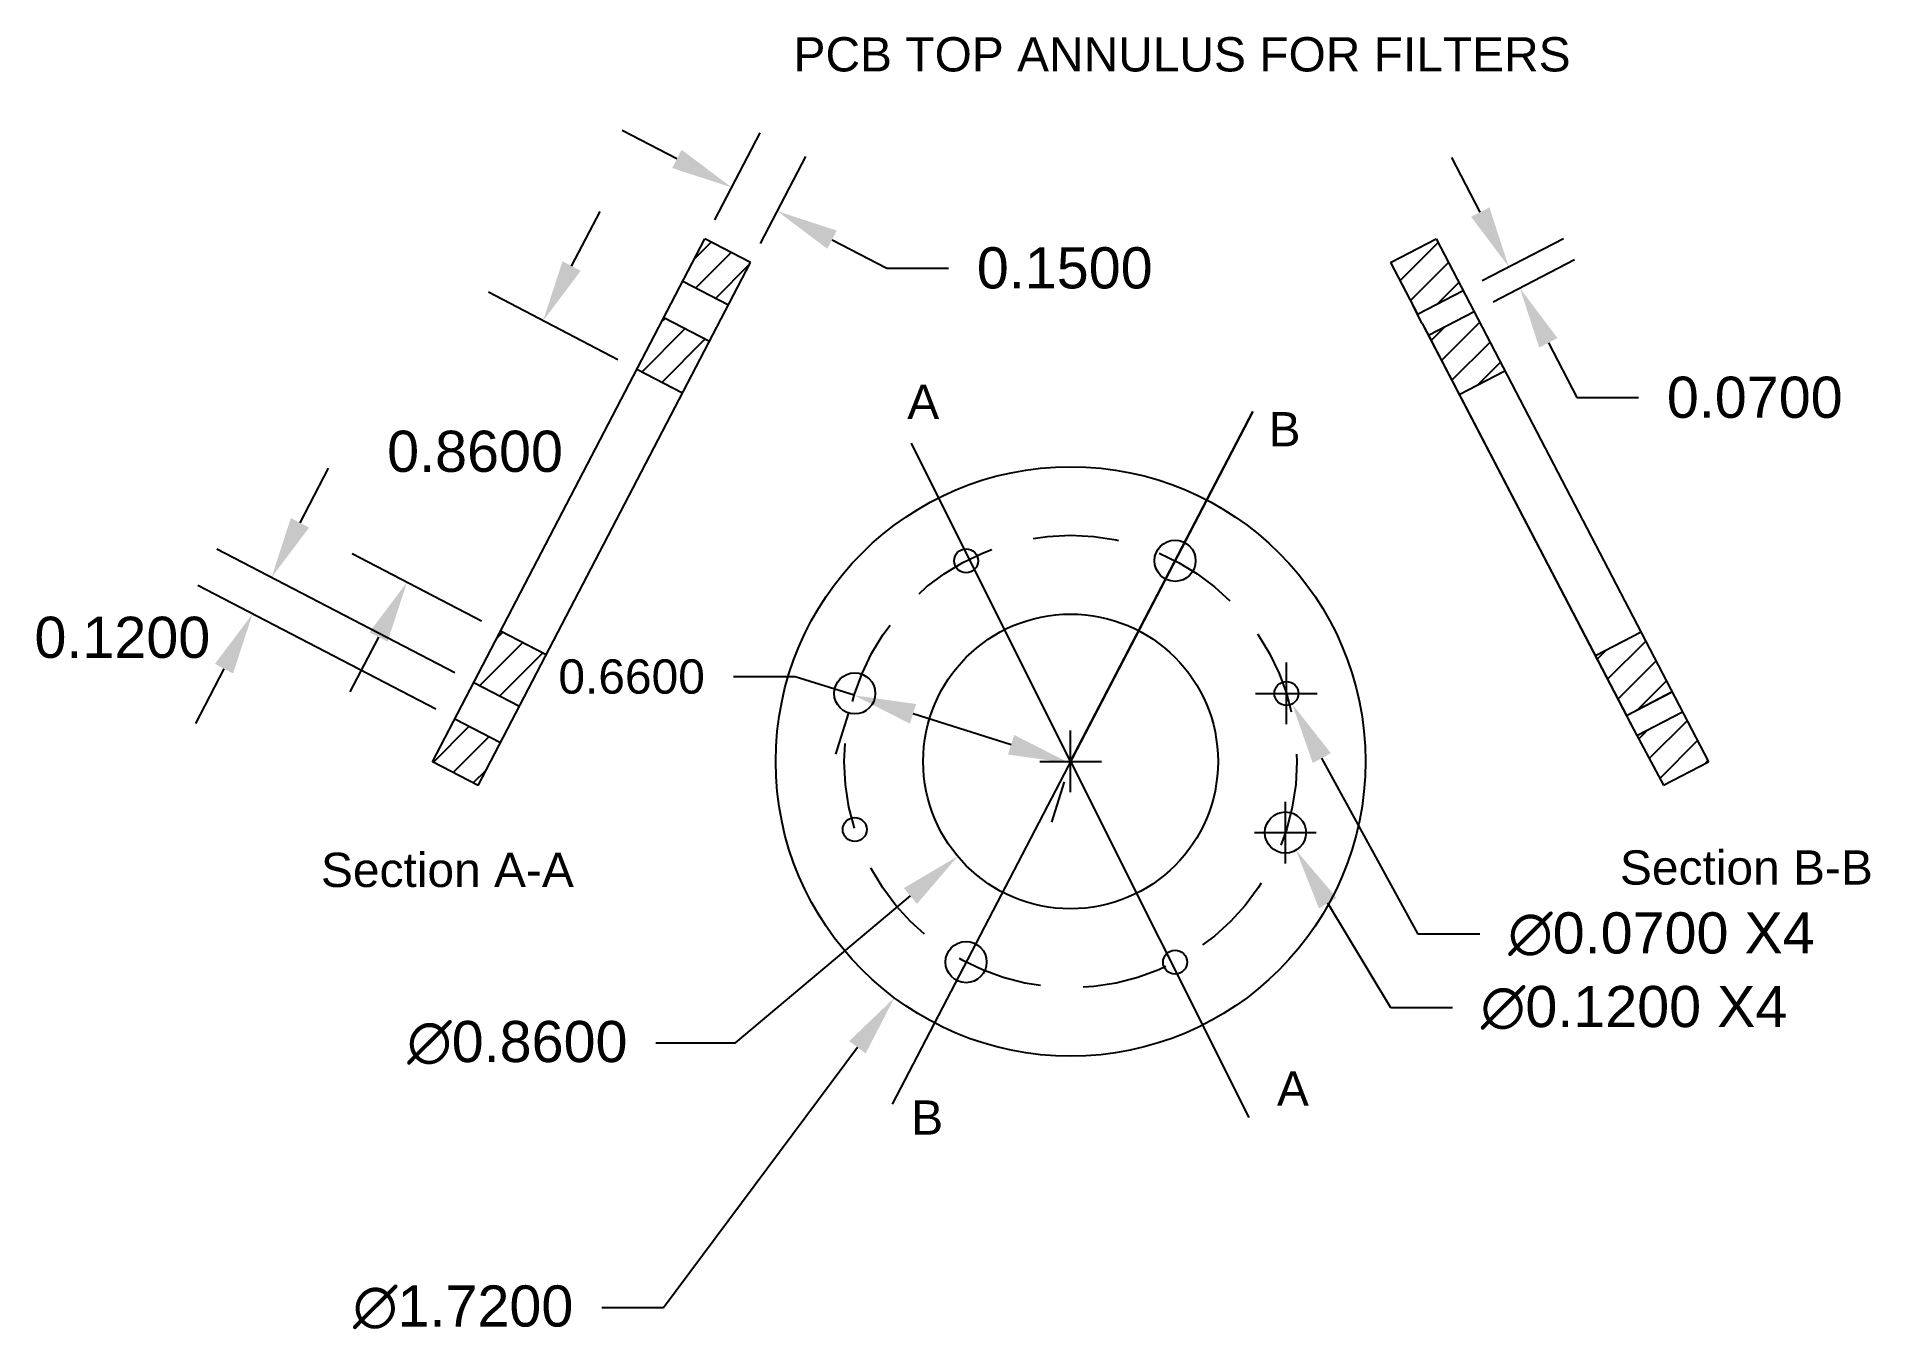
# Model space of a CAD drawing. Header units: inches. Extents: x -3.02 to 2.33, y -1.67 to 2.11.
import ezdxf

# ---------------------------------------------------------------- set-up
doc = ezdxf.new("R2010")
doc.units = ezdxf.units.IN
doc.header["$MEASUREMENT"] = 0
doc.linetypes.add('DASHED2', pattern=[0.375, 0.25, -0.125])
doc.layers.add('Guide', color=7, linetype='DASHED2')
doc.styles.get("Standard").update_dxf_attribs({"font": 'arial.ttf'})
doc.dimstyles.get("Standard").update_dxf_attribs({"dimtxt": 0.12, "dimasz": 0.18, "dimexe": 0.18, "dimexo": 0.0625, "dimgap": 0.09, "dimtad": 0, "dimtih": 1, "dimtoh": 1, "dimdec": 4, "dimzin": 0, "dimdsep": 46, "dimtxsty": 'Standard', "dimcen": 0.09, "dimazin": 0, "dimtfac": 1, "dimtdec": 4, "dimtofl": 0, "dimtmove": 0, "dimatfit": 3, "dimfxl": 1, "dimtolj": 1, "dimtzin": 0, "dimarcsym": 0})

# ---------------------------------------------------------------- blocks, each defined once
blk = doc.blocks.new('*D4')
at = {"color": 0, "lineweight": -2, "transparency": 16777216}
for p, q in [((0, -0.09), (0, 0.09)), ((-0.09, 0), (0.09, 0)), ((-0.977, -0.821), (-0.467, -0.3924)), ((-1.2094, -0.821), (-0.977, -0.821))]:
    blk.add_line(p, q, dxfattribs=at)
at = {"color": 0, "transparency": 16777216}
blk.add_solid([(-0.4863, -0.3695), (-0.4477, -0.4154), (-0.3292, -0.2766)], dxfattribs=at)
at = {"layer": 'Defpoints', "color": 0, "transparency": 16777216}
for p in [(0.3292, 0.2766), (-0.3292, -0.2766)]:
    blk.add_point(p, dxfattribs=at)
at = {"color": 0, "transparency": 16777216, "insert": (-1.6135, -0.821), "char_height": 0.12, "attachment_point": 5}
blk.add_mtext('\\A1;∅0.8600', dxfattribs=at)
blk = doc.blocks.new('*D13')
at = {"color": 0, "lineweight": -2, "transparency": 16777216}
for p, q in [((-1.148, 1.7578), (-1.3077, 1.8409)), ((-1.0376, 1.5802), (-0.9053, 1.8344)), ((-0.9046, 1.5109), (-0.7722, 1.7651)), ((-0.6957, 1.5223), (-0.536, 1.4392)), ((-0.536, 1.4392), (-0.356, 1.4392))]:
    blk.add_line(p, q, dxfattribs=at)
at = {"color": 0, "transparency": 16777216}
for points in [[(-1.1342, 1.7844), (-1.1619, 1.7312), (-0.9884, 1.6747)], [(-0.6818, 1.5489), (-0.7095, 1.4957), (-0.8553, 1.6055)]]:
    blk.add_solid(points, dxfattribs=at)
at = {"layer": 'Defpoints', "color": 0, "transparency": 16777216}
for p in [(-0.8553, 1.6055), (-1.0665, 1.5247), (-0.9334, 1.4555)]:
    blk.add_point(p, dxfattribs=at)
at = {"color": 0, "transparency": 16777216, "insert": (-0.0171, 1.4392), "char_height": 0.12, "attachment_point": 5}
blk.add_mtext('\\A1;0.1500', dxfattribs=at)
blk = doc.blocks.new('*D15')
at = {"color": 0, "lineweight": -2, "transparency": 16777216}
for p, q in [((0, -0.09), (0, 0.09)), ((-0.09, 0), (0.09, 0)), ((-1.1873, -1.5926), (-0.6216, -0.8338)), ((-1.3673, -1.5926), (-1.1873, -1.5926))]:
    blk.add_line(p, q, dxfattribs=at)
at = {"color": 0, "transparency": 16777216}
blk.add_solid([(-0.6457, -0.8159), (-0.5976, -0.8517), (-0.514, -0.6895)], dxfattribs=at)
at = {"layer": 'Defpoints', "color": 0, "transparency": 16777216}
for p in [(0.514, 0.6895), (-0.514, -0.6895)]:
    blk.add_point(p, dxfattribs=at)
at = {"color": 0, "transparency": 16777216, "insert": (-1.7715, -1.5926), "char_height": 0.12, "attachment_point": 5}
blk.add_mtext('\\A1;∅1.7200', dxfattribs=at)
blk = doc.blocks.new('*D16')
at = {"color": 0, "lineweight": -2, "transparency": 16777216}
for p, q in [((-0.8028, 0.2471), (-0.9828, 0.2471)), ((-0.6312, 0.193), (-0.8028, 0.2471)), ((-0.6482, 0.1389), (-0.6853, 0.0213)), ((-0.1734, 0.0487), (-0.4595, 0.1389)), ((-0.0188, -0.0596), (-0.0558, -0.1771))]:
    blk.add_line(p, q, dxfattribs=at)
at = {"color": 0, "transparency": 16777216}
for points in [[(-0.4505, 0.1675), (-0.4685, 0.1103), (-0.6312, 0.193)], [(-0.1644, 0.0773), (-0.1824, 0.0201), (-0.0017, -0.0054)]]:
    blk.add_solid(points, dxfattribs=at)
at = {"layer": 'Defpoints', "color": 0, "transparency": 16777216}
for p in [(-0.6312, 0.193), (-0.6295, 0.1985), (0, 0)]:
    blk.add_point(p, dxfattribs=at)
at = {"color": 0, "transparency": 16777216, "insert": (-1.2802, 0.2471), "char_height": 0.12, "attachment_point": 5}
blk.add_mtext('\\A1;{\\H0.83333x;0.6600}', dxfattribs=at)
blk = doc.blocks.new('*D17')
at = {"color": 0, "lineweight": -2, "transparency": 16777216}
for p, q in [((0.6266, -0.2974), (0.6266, -0.1174)), ((0.5366, -0.2074), (0.7166, -0.2074)), ((0.9335, -0.7189), (0.75, -0.4132)), ((1.1135, -0.7189), (0.9335, -0.7189))]:
    blk.add_line(p, q, dxfattribs=at)
at = {"color": 0, "transparency": 16777216}
blk.add_solid([(0.7758, -0.3978), (0.7243, -0.4286), (0.6574, -0.2588)], dxfattribs=at)
at = {"layer": 'Defpoints', "color": 0, "transparency": 16777216}
for p in [(0.5957, -0.1559), (0.6574, -0.2588)]:
    blk.add_point(p, dxfattribs=at)
at = {"color": 0, "transparency": 16777216, "insert": (1.6434, -0.7189), "char_height": 0.12, "attachment_point": 5}
blk.add_mtext('\\A1;∅0.1200 X4', dxfattribs=at)
blk = doc.blocks.new('*D18')
at = {"color": 0, "lineweight": -2, "transparency": 16777216}
for p, q in [((0.6295, 0.1085), (0.6295, 0.2885)), ((0.5395, 0.1985), (0.7195, 0.1985)), ((1.0133, -0.5042), (0.7325, 0.0098)), ((1.1933, -0.5042), (1.0133, -0.5042))]:
    blk.add_line(p, q, dxfattribs=at)
at = {"color": 0, "transparency": 16777216}
blk.add_solid([(0.7589, 0.0242), (0.7062, -0.0046), (0.6462, 0.1678)], dxfattribs=at)
at = {"layer": 'Defpoints', "color": 0, "transparency": 16777216}
for p in [(0.6127, 0.2292), (0.6462, 0.1678)]:
    blk.add_point(p, dxfattribs=at)
at = {"color": 0, "transparency": 16777216, "insert": (1.7232, -0.5042), "char_height": 0.12, "attachment_point": 5}
blk.add_mtext('\\A1;∅0.0700 X4', dxfattribs=at)
blk = doc.blocks.new('*D19')
at = {"color": 0, "lineweight": -2, "transparency": 16777216}
for p, q in [((-1.4552, 1.4452), (-1.3721, 1.6049)), ((-1.3205, 1.1722), (-1.6979, 1.3687)), ((-1.7176, 0.4093), (-2.0951, 0.6058)), ((-2.0185, 0.3631), (-2.1016, 0.2034))]:
    blk.add_line(p, q, dxfattribs=at)
at = {"color": 0, "transparency": 16777216}
for points in [[(-1.4818, 1.4591), (-1.4286, 1.4314), (-1.5383, 1.2856)], [(-2.0451, 0.3769), (-1.9919, 0.3492), (-1.9354, 0.5227)]]:
    blk.add_solid(points, dxfattribs=at)
at = {"layer": 'Defpoints', "color": 0, "transparency": 16777216}
for p in [(-1.5383, 1.2856), (-1.265, 1.1433), (-1.6621, 0.3805)]:
    blk.add_point(p, dxfattribs=at)
at = {"color": 0, "transparency": 16777216, "insert": (-1.7368, 0.9041), "char_height": 0.12, "attachment_point": 5}
blk.add_mtext('\\A1;0.8600', dxfattribs=at)
blk = doc.blocks.new('*D20')
at = {"color": 0, "lineweight": -2, "transparency": 16777216}
for p, q in [((1.1948, 1.6028), (1.1117, 1.7624)), ((1.2004, 1.4028), (1.4376, 1.5262)), ((1.2327, 1.3407), (1.4699, 1.4642)), ((1.3933, 1.2214), (1.4764, 1.0617)), ((1.4764, 1.0617), (1.6564, 1.0617))]:
    blk.add_line(p, q, dxfattribs=at)
at = {"color": 0, "transparency": 16777216}
for points in [[(1.2214, 1.6166), (1.1682, 1.5889), (1.2779, 1.4431)], [(1.4199, 1.2352), (1.3667, 1.2075), (1.3102, 1.3811)]]:
    blk.add_solid(points, dxfattribs=at)
at = {"layer": 'Defpoints', "color": 0, "transparency": 16777216}
for p in [(1.145, 1.3739), (1.3102, 1.3811), (1.1773, 1.3119)]:
    blk.add_point(p, dxfattribs=at)
at = {"color": 0, "transparency": 16777216, "insert": (1.9953, 1.0617), "char_height": 0.12, "attachment_point": 5}
blk.add_mtext('\\A1;0.0700', dxfattribs=at)
blk = doc.blocks.new('*D21')
at = {"color": 0, "lineweight": -2, "transparency": 16777216}
for p, q in [((-2.2473, 0.6964), (-2.1642, 0.8561)), ((-1.7961, 0.2585), (-2.4901, 0.6198)), ((-1.8515, 0.1521), (-2.5455, 0.5134)), ((-2.469, 0.2706), (-2.5521, 0.111))]:
    blk.add_line(p, q, dxfattribs=at)
at = {"color": 0, "transparency": 16777216}
for points in [[(-2.274, 0.7102), (-2.2207, 0.6825), (-2.3305, 0.5367)], [(-2.4956, 0.2845), (-2.4424, 0.2568), (-2.3859, 0.4303)]]:
    blk.add_solid(points, dxfattribs=at)
at = {"layer": 'Defpoints', "color": 0, "transparency": 16777216}
for p in [(-2.3305, 0.5367), (-1.7406, 0.2297), (-1.796, 0.1232)]:
    blk.add_point(p, dxfattribs=at)
at = {"color": 0, "transparency": 16777216, "insert": (-2.7654, 0.3614), "char_height": 0.12, "attachment_point": 5}
blk.add_mtext('\\A1;0.1200', dxfattribs=at)

msp = doc.modelspace()

# ---------------------------------------------------------------- hatches: boundary and pattern name
h = msp.add_hatch()
h.set_pattern_fill('ANSI31', color=256, scale=0.5)
h.paths.add_polyline_path([(-0.93341, 1.45545), (-1.06646, 1.52471), (-1.13111, 1.40053), (-0.99806, 1.33127)])
h.paths.add_polyline_path([(-1.05347, 1.22483), (-1.18652, 1.29409), (-1.26502, 1.1433), (-1.13196, 1.07404)])
h.paths.add_polyline_path([(-1.66212, 0.38047), (-1.74062, 0.22968), (-1.60757, 0.16042), (-1.52907, 0.31121)])
h.paths.add_polyline_path([(-1.66298, 0.05398), (-1.79603, 0.12324), (-1.86067, -0.00094), (-1.72762, -0.07021)])
h = msp.add_hatch()
h.set_pattern_fill('ANSI31', color=256, scale=0.5)
h.paths.add_polyline_path([(1.26674, 1.13999), (1.17727, 1.31186), (1.04422, 1.24259), (1.13353, 1.07103)])
h.paths.add_polyline_path([(1.14496, 1.37392), (1.06646, 1.52471), (0.93341, 1.45545), (1.01191, 1.30466)])
h.paths.add_polyline_path([(1.75463, 0.20277), (1.66385, 0.37716), (1.53079, 0.30789), (1.62142, 0.13381)])
h.paths.add_polyline_path([(1.86067, -0.00094), (1.78464, 0.14511), (1.65166, 0.07627), (1.72894, -0.06951)])

# ---------------------------------------------------------------- linework, layer by layer
for p, q in [((-1.86067, -0.00094), (-1.06646, 1.52471)), ((-0.93341, 1.45545), (-1.06646, 1.52471)), ((0.93341, 1.45545), (1.06646, 1.52471)), ((1.06646, 1.52471), (1.86067, -0.00094)), ((-1.72762, -0.07021), (-0.93341, 1.45545)), ((0.93341, 1.45545), (1.01191, 1.30466)), ((-0.99806, 1.33127), (-1.13111, 1.40053)), ((1.01191, 1.30466), (1.14496, 1.37392)), ((-1.05347, 1.22483), (-1.18652, 1.29409)), ((1.02576, 1.27805), (0.99806, 1.33127)), ((1.17727, 1.31186), (1.04422, 1.24259)), ((1.02576, 1.27805), (1.63527, 0.1072)), ((1.02576, 1.27805), (1.05347, 1.22483)), ((1.04422, 1.24259), (1.62142, 0.13381)), ((-1.13196, 1.07404), (-1.26502, 1.1433)), ((1.13353, 1.07103), (1.26674, 1.13999)), ((0.53132, 1.02066), (-0.52044, -0.99975)), ((0, 0), (0.53132, 1.02066)), ((0, 0), (-0.46436, 0.92873)), ((-1.52907, 0.31121), (-1.66212, 0.38047)), ((1.66385, 0.37716), (1.53079, 0.30789)), ((-1.60757, 0.16042), (-1.74062, 0.22968)), ((1.62142, 0.13381), (1.75463, 0.20277)), ((1.75463, 0.20277), (1.62158, 0.1335)), ((-1.66298, 0.05398), (-1.79603, 0.12324)), ((1.62158, 0.1335), (1.65143, 0.07615)), ((1.63527, 0.1072), (1.72894, -0.06951)), ((1.65143, 0.07615), (1.78464, 0.14511)), ((0, 0), (0.51947, -1.03894)), ((-1.72762, -0.07021), (-1.86067, -0.00094)), ((1.72894, -0.06951), (1.86067, -0.00094))]:
    msp.add_line(p, q)
for centre, radius in [((0, 0), 0.86), ((0.30475, 0.58543), 0.06), ((-0.30475, 0.58543), 0.035), ((0, 0), 0.43), ((-0.62945, 0.19847), 0.06), ((0.62945, 0.19847), 0.035), ((0.62657, -0.20739), 0.06), ((-0.62945, -0.19847), 0.035), ((-0.30475, -0.58543), 0.06), ((0.30475, -0.58543), 0.035)]:
    msp.add_circle(centre, radius)
at = {"layer": 'Guide'}
msp.add_circle((0, 0), 0.66, dxfattribs=at)

# ---------------------------------------------------------------- texts
at = {"char_height": 0.1, "attachment_point": 1}
for s, width, heights, insert in [('PCB TOP ANNULUS FOR FILTERS', 2.2787051, [0.10348], (-0.80797, 2.11309)), ('A', 0.0997424, [0], (-0.47622, 1.09924)), ('B', 0.0997424, [0], (0.57749, 1.01933)), ('Section A-A', 0.7492777, [0], (-2.18619, -0.26627)), ('Section B-B', 0.7492777, [0], (1.60216, -0.2593)), ('A', 0.0997424, [0], (0.60182, -0.90431)), ('B', 0.0997424, [0], (-0.46478, -0.98894))]:
    msp.add_mtext_dynamic_manual_height_columns(s, width=width, gutter_width=0.5, heights=heights, dxfattribs=dict(at, insert=insert))

# ---------------------------------------------------------------- dimensions: what is measured, and where the dimension line sits
for p1, p2, distance, picture, middle in [((-1.06646, 1.52471), (-0.93341, 1.45545), 0.16911, '*D13', (-0.01712, 1.43922)), ((1.14496, 1.37392), (1.17727, 1.31186), 0.14986, '*D20', (1.99531, 1.06173)), ((-1.66212, 0.38047), (-1.26502, 1.1433), 0.30808, '*D19', (-1.73684, 0.90414))]:
    dim = msp.add_aligned_dim(p1=p1, p2=p2, distance=distance, dimstyle='Standard')
    dim.commit()
    dim.dimension.update_dxf_attribs({"geometry": picture, "text_midpoint": middle})
dim = msp.add_linear_dim(base=(-2.33046, 0.53673), p1=(-1.79603, 0.12324), p2=(-1.74062, 0.22968), angle=62.5, dimstyle='Standard', override={"dimtmove": 2})
dim.commit()
dim.dimension.update_dxf_attribs({"geometry": '*D21', "text_midpoint": (-2.76539, 0.36143), "dimtype": 161})
for p1, p2, picture, middle in [((0.51402, 0.68948), (-0.51402, -0.68948), '*D15', (-1.7715, -1.59263)), ((0.3292, 0.27663), (-0.3292, -0.27663), '*D4', (-1.61352, -0.82098))]:
    dim = msp.add_diameter_dim_2p(p1=p1, p2=p2, dimstyle='Standard')
    dim.commit()
    dim.dimension.update_dxf_attribs({"geometry": picture, "text_midpoint": middle, "dimtype": 163})
dim = msp.add_linear_dim(base=(-0.63117, 0.19302), p1=(0, 0), p2=(-0.62945, 0.19847), angle=162.5, text='{\\H0.83333x;<>}', dimstyle='Standard')
dim.commit()
dim.dimension.update_dxf_attribs({"geometry": '*D16', "text_midpoint": (-1.28024, 0.24714), "dimtype": 161})
for p1, p2, picture, middle in [((0.61267, 0.22918), (0.64623, 0.16775), '*D18', (1.72323, -0.5042)), ((0.5957, -0.15594), (0.65744, -0.25884), '*D17', (1.64341, -0.71894))]:
    dim = msp.add_diameter_dim_2p(p1=p1, p2=p2, text='<> X4', dimstyle='Standard')
    dim.commit()
    dim.dimension.update_dxf_attribs({"geometry": picture, "text_midpoint": middle, "dimtype": 163})

doc.saveas('drawing.dxf')
